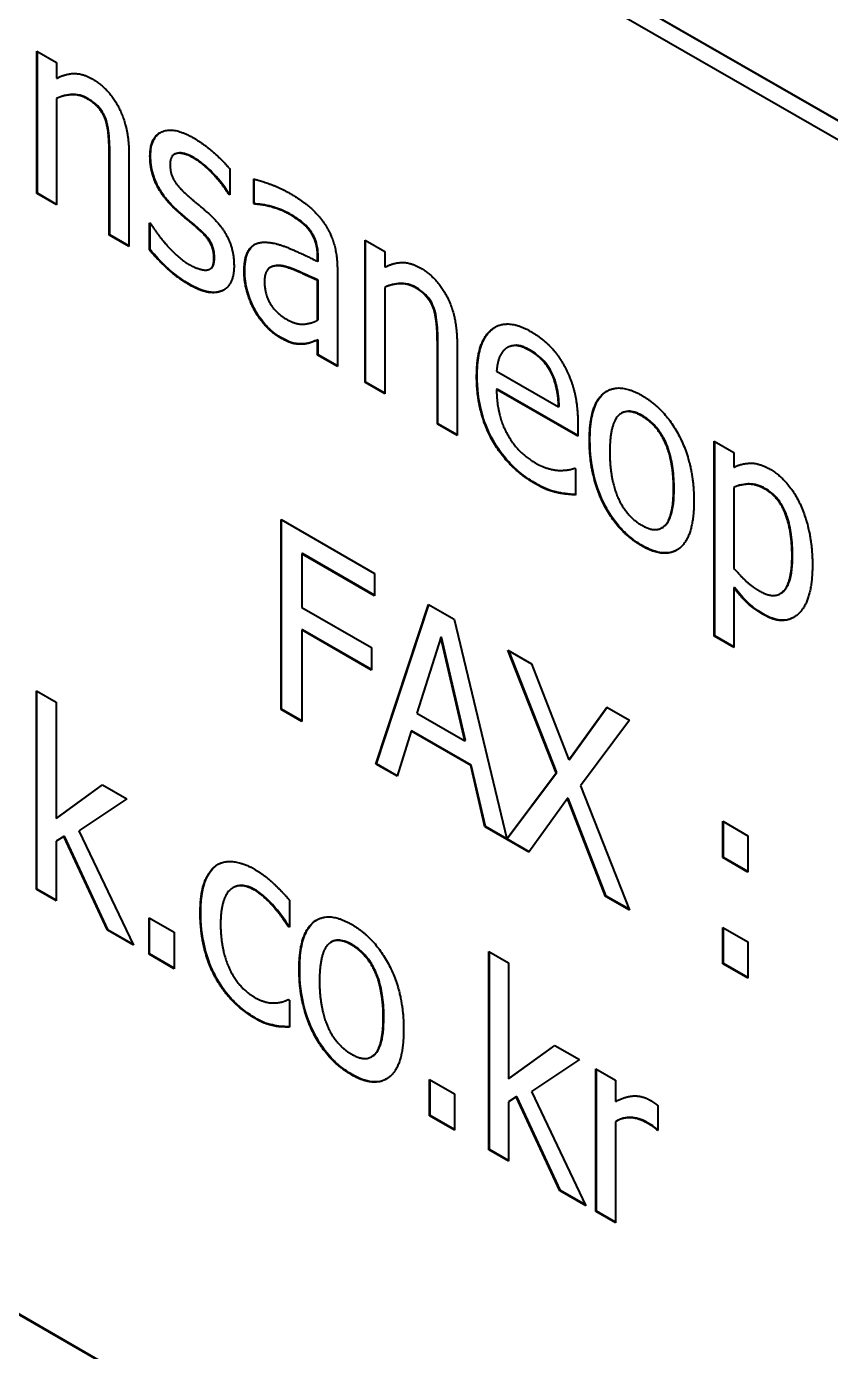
# Model space of a CAD drawing. Header units: millimetres. Extents: x 0 to 3364, y 0 to 2376.
# Drawn here: x 2988.65 to 2993.84, y 1878.05 to 1886.6 of the extents above; entities that cross this region are included whole.
import ezdxf

# ---------------------------------------------------------------- set-up
doc = ezdxf.new("R2010")
doc.units = ezdxf.units.MM
doc.header["$LTSCALE"] = 4
doc.layers.add('가시적인 것(ISO)', color=3, linetype='Continuous', lineweight=40, true_color=0x00ff00)
doc.layers.add('가시적인 좁은 것(ISO)', color=3, linetype='Continuous', lineweight=35, true_color=0x00ff00)

msp = doc.modelspace()

# ---------------------------------------------------------------- linework, layer by layer
at = {"layer": '가시적인 것(ISO)'}
for p, q in [((3021.4217, 1870.0109), (2988.8948, 1888.7419)), ((3021.3157, 1870.1946), (2989.0009, 1888.8034)), ((2989.0044, 1888.8055), (3021.3157, 1870.1987)), ((2972.2517, 1887.702), (3021.0985, 1859.573)), ((3021.0979, 1859.5693), (2972.2482, 1887.7)), ((2988.715, 1886.4418), (2988.8422, 1886.3685)), ((2988.715, 1885.5215), (2988.715, 1886.4418)), ((2988.7185, 1885.5236), (2988.7185, 1886.4397)), ((2988.8422, 1886.3685), (2988.8422, 1886.2661)), ((2988.8457, 1886.138), (2988.8422, 1886.136)), ((2988.8422, 1886.136), (2988.8422, 1885.4483)), ((2989.1612, 1885.9991), (2989.1577, 1885.997)), ((2989.1817, 1885.2528), (2989.1817, 1885.7775)), ((2989.1853, 1885.2548), (2989.1853, 1885.7795)), ((2989.3089, 1885.7768), (2989.3089, 1885.1795)), ((2989.6048, 1885.7774), (2989.6013, 1885.7754)), ((2989.9596, 1885.6803), (2989.9596, 1885.5144)), ((2990.1143, 1885.4581), (2990.1143, 1885.6161)), ((2990.1179, 1885.4601), (2990.1179, 1885.6152)), ((2988.7185, 1885.5236), (2988.715, 1885.5215)), ((2988.8422, 1885.4483), (2988.715, 1885.5215)), ((2988.8422, 1885.4523), (2988.7185, 1885.5236)), ((2989.9563, 1885.5204), (2989.9527, 1885.5183)), ((2989.9596, 1885.5144), (2989.9527, 1885.5183)), ((2989.9596, 1885.5184), (2989.9563, 1885.5204)), ((2990.1179, 1885.4601), (2990.1143, 1885.4581)), ((2990.1221, 1885.4536), (2990.1143, 1885.4581)), ((2990.1256, 1885.4556), (2990.1179, 1885.4601)), ((2990.1256, 1885.4556), (2990.1221, 1885.4536)), ((2989.4413, 1885.1589), (2989.4413, 1885.3328)), ((2989.4413, 1885.3328), (2989.4482, 1885.3289)), ((2989.4448, 1885.161), (2989.4448, 1885.3308)), ((2989.1853, 1885.2548), (2989.1817, 1885.2528)), ((2989.3089, 1885.1795), (2989.1817, 1885.2528)), ((2989.3089, 1885.1836), (2989.1853, 1885.2548)), ((2989.7491, 1885.3047), (2989.7456, 1885.3027)), ((2990.8329, 1885.2222), (2990.9601, 1885.1489)), ((2990.8329, 1884.3019), (2990.8329, 1885.2222)), ((2989.4448, 1885.161), (2989.4413, 1885.1589)), ((2990.8364, 1884.304), (2990.8364, 1885.2201)), ((2990.9601, 1885.1489), (2990.9601, 1885.0465)), ((2990.5269, 1885.0833), (2990.5269, 1885.1131)), ((2990.5304, 1885.0854), (2990.5269, 1885.0833)), ((2990.5304, 1885.0854), (2990.5304, 1885.1152)), ((2989.8362, 1885.0379), (2989.8326, 1885.0358)), ((2990.2224, 1885.0458), (2990.2189, 1885.0438)), ((2990.6541, 1885.0339), (2990.6541, 1884.4049)), ((2989.915, 1884.8962), (2989.9115, 1884.8941)), ((2990.5304, 1884.9621), (2990.5269, 1884.9601)), ((2990.5269, 1884.7047), (2990.5269, 1884.9601)), ((2990.5304, 1884.7067), (2990.5304, 1884.9621)), ((2990.9636, 1884.9184), (2990.9601, 1884.9164)), ((2990.9601, 1884.9164), (2990.9601, 1884.2287)), ((2991.2791, 1884.7795), (2991.2755, 1884.7774)), ((2990.5304, 1884.7067), (2990.5269, 1884.7047)), ((2990.4385, 1884.552), (2990.4349, 1884.55)), ((2990.5304, 1884.5776), (2990.5269, 1884.5755)), ((2990.5269, 1884.4781), (2990.5269, 1884.5755)), ((2990.5304, 1884.4802), (2990.5304, 1884.5776)), ((2991.2996, 1884.0331), (2991.2996, 1884.5579)), ((2991.3031, 1884.0352), (2991.3031, 1884.5599)), ((2991.4268, 1884.5572), (2991.4268, 1883.9599)), ((2990.5304, 1884.4802), (2990.5269, 1884.4781)), ((2990.6541, 1884.4049), (2990.5269, 1884.4781)), ((2990.6541, 1884.4089), (2990.5304, 1884.4802)), ((2991.7553, 1884.5295), (2991.7518, 1884.5274)), ((2991.6821, 1884.3754), (2992.0826, 1884.1447)), ((2990.8364, 1884.304), (2990.8329, 1884.3019)), ((2990.9601, 1884.2287), (2990.8329, 1884.3019)), ((2990.9601, 1884.2327), (2990.8364, 1884.304)), ((2991.6856, 1884.2591), (2991.6821, 1884.2571)), ((2992.2064, 1883.9552), (2991.6821, 1884.2571)), ((2992.2064, 1883.9592), (2991.6856, 1884.2591)), ((2992.0862, 1884.1467), (2992.0826, 1884.1447)), ((2991.3031, 1884.0352), (2991.2996, 1884.0331)), ((2991.4268, 1883.9599), (2991.2996, 1884.0331)), ((2991.4268, 1883.964), (2991.3031, 1884.0352)), ((2992.2064, 1884.0396), (2992.2064, 1883.9552)), ((2992.4908, 1884.1058), (2992.4873, 1884.1037)), ((2993.0866, 1883.9243), (2993.2138, 1883.8511)), ((2993.0866, 1882.6652), (2993.0866, 1883.9243)), ((2993.0901, 1882.6673), (2993.0901, 1883.9223)), ((2993.2138, 1883.8511), (2993.2138, 1883.7547)), ((2992.1841, 1883.7494), (2992.1918, 1883.745)), ((2992.1918, 1883.745), (2992.1918, 1883.576)), ((2993.2173, 1883.6275), (2993.2138, 1883.6255)), ((2993.2138, 1883.6255), (2993.2138, 1883.1028)), ((2990.2905, 1882.1916), (2990.2905, 1883.4179)), ((2990.2905, 1883.4179), (2990.8939, 1883.0704)), ((2990.2941, 1882.1936), (2990.2941, 1883.4159)), ((2992.7525, 1883.3659), (2992.749, 1883.3639)), ((2990.4281, 1883.1976), (2990.4246, 1883.1956)), ((2990.8939, 1882.9253), (2990.4246, 1883.1956)), ((2990.4246, 1883.1956), (2990.4246, 1882.8498)), ((2990.8939, 1882.9294), (2990.4281, 1883.1976)), ((2990.8939, 1883.0704), (2990.8939, 1882.9253)), ((2993.2173, 1882.9796), (2993.2138, 1882.9776)), ((2993.2138, 1882.9776), (2993.2138, 1882.592)), ((2993.5166, 1882.9412), (2993.5131, 1882.9391)), ((2990.4246, 1882.8498), (2990.8741, 1882.5909)), ((2990.9034, 1881.8387), (2991.2429, 1882.8695)), ((2990.9069, 1881.8407), (2991.2453, 1882.8681)), ((2991.2429, 1882.8695), (2991.4088, 1882.7739)), ((2991.4088, 1882.7739), (2991.7474, 1881.3558)), ((2990.4281, 1882.7067), (2990.4246, 1882.7047)), ((2990.8741, 1882.4458), (2990.4246, 1882.7047)), ((2990.4246, 1882.7047), (2990.4246, 1882.1144)), ((2990.8741, 1882.4499), (2990.4281, 1882.7067)), ((2991.322, 1882.657), (2991.1672, 1882.1687)), ((2991.3255, 1882.659), (2991.322, 1882.657)), ((2991.4775, 1881.99), (2991.322, 1882.657)), ((2991.4811, 1881.992), (2991.3255, 1882.659)), ((2993.0901, 1882.6673), (2993.0866, 1882.6652)), ((2993.2138, 1882.592), (2993.0866, 1882.6652)), ((2993.2138, 1882.596), (2993.0901, 1882.6673)), ((2990.8741, 1882.5909), (2990.8741, 1882.4458)), ((2992.0672, 1881.7816), (2991.7552, 1882.5745)), ((2991.7552, 1882.5745), (2991.9082, 1882.4864)), ((2992.0707, 1881.7837), (2991.7608, 1882.5712)), ((2991.9082, 1882.4864), (2992.1488, 1881.8658)), ((2988.7116, 1881.0301), (2988.7116, 1882.3111)), ((2988.7116, 1882.3111), (2988.8388, 1882.2379)), ((2988.7151, 1881.0322), (2988.7151, 1882.3091)), ((2988.8388, 1882.2379), (2988.8388, 1881.4886)), ((2990.2941, 1882.1936), (2990.2905, 1882.1916)), ((2990.4246, 1882.1144), (2990.2905, 1882.1916)), ((2990.4246, 1882.1184), (2990.2941, 1882.1936)), ((2991.1672, 1882.1687), (2991.4775, 1881.99)), ((2992.1488, 1881.8658), (2992.3947, 1882.2062)), ((2992.1524, 1881.8678), (2992.3961, 1882.2054)), ((2992.3947, 1882.2062), (2992.5391, 1882.1231)), ((2992.5391, 1882.1231), (2992.2236, 1881.6995)), ((2991.1303, 1882.0508), (2991.0392, 1881.7605)), ((2991.1338, 1882.0529), (2991.1303, 1882.0508)), ((2991.5154, 1881.8291), (2991.1303, 1882.0508)), ((2991.5189, 1881.8311), (2991.1338, 1882.0529)), ((2991.4811, 1881.992), (2991.4775, 1881.99)), ((2990.9069, 1881.8407), (2990.9034, 1881.8387)), ((2991.0392, 1881.7605), (2990.9034, 1881.8387)), ((2991.0403, 1881.7639), (2990.9069, 1881.8407)), ((2991.5189, 1881.8311), (2991.5154, 1881.8291)), ((2991.6065, 1881.4338), (2991.5154, 1881.8291)), ((2991.61, 1881.4358), (2991.5189, 1881.8311)), ((2992.1524, 1881.8678), (2992.1488, 1881.8658)), ((2991.7474, 1881.3558), (2992.0672, 1881.7816)), ((2991.7509, 1881.3579), (2992.0707, 1881.7837)), ((2992.0707, 1881.7837), (2992.0672, 1881.7816)), ((2988.8388, 1881.4886), (2989.1379, 1881.7049)), ((2988.8423, 1881.4906), (2989.1383, 1881.7046)), ((2989.1379, 1881.7049), (2989.296, 1881.6138)), ((2992.2236, 1881.6995), (2992.5391, 1880.8967)), ((2989.296, 1881.6138), (2988.9858, 1881.4079)), ((2992.1402, 1881.6163), (2991.8901, 1881.2704)), ((2992.1438, 1881.6184), (2992.1402, 1881.6163)), ((2992.3861, 1880.9848), (2992.1402, 1881.6163)), ((2992.3896, 1880.9869), (2992.1438, 1881.6184)), ((2988.8423, 1881.4906), (2988.8388, 1881.4886)), ((2993.1424, 1881.235), (2993.1424, 1881.4695)), ((2993.1424, 1881.4695), (2993.304, 1881.3765)), ((2993.146, 1881.237), (2993.146, 1881.4675)), ((2988.8886, 1881.3724), (2988.8388, 1881.3415)), ((2988.8922, 1881.3744), (2988.8886, 1881.3724)), ((2989.1706, 1880.7658), (2988.8886, 1881.3724)), ((2989.1741, 1880.7679), (2988.8922, 1881.3744)), ((2988.9858, 1881.4079), (2989.3382, 1880.6693)), ((2991.61, 1881.4358), (2991.6065, 1881.4338)), ((2991.8901, 1881.2704), (2991.6065, 1881.4338)), ((2991.7472, 1881.3568), (2991.61, 1881.4358)), ((2993.304, 1881.3765), (2993.304, 1881.1419)), ((2988.8388, 1881.3415), (2988.8388, 1880.9569)), ((2991.7474, 1881.3558), (2991.7509, 1881.3579)), ((2991.8922, 1881.2733), (2991.7481, 1881.3563)), ((2993.146, 1881.237), (2993.1424, 1881.235)), ((2993.304, 1881.1419), (2993.1424, 1881.235)), ((2993.304, 1881.146), (2993.146, 1881.237)), ((2988.7151, 1881.0322), (2988.7116, 1881.0301)), ((2988.8388, 1880.9569), (2988.7116, 1881.0301)), ((2988.8388, 1880.961), (2988.7151, 1881.0322)), ((2989.9842, 1881.0431), (2989.9807, 1881.0411)), ((2990.3447, 1880.9602), (2990.3447, 1880.7863)), ((2992.3896, 1880.9869), (2992.3861, 1880.9848)), ((2992.5391, 1880.8967), (2992.3861, 1880.9848)), ((2992.537, 1880.902), (2992.3896, 1880.9869)), ((2989.4387, 1880.6114), (2989.4387, 1880.8459)), ((2989.4387, 1880.8459), (2989.6003, 1880.7529)), ((2989.4423, 1880.6134), (2989.4423, 1880.8439)), ((2990.3405, 1880.7928), (2990.3369, 1880.7908)), ((2990.3447, 1880.7863), (2990.3369, 1880.7908)), ((2990.3447, 1880.7904), (2990.3405, 1880.7928)), ((2993.1424, 1880.5493), (2993.1424, 1880.7838)), ((2993.1424, 1880.7838), (2993.304, 1880.6907)), ((2993.146, 1880.5513), (2993.146, 1880.7818)), ((2989.1741, 1880.7679), (2989.1706, 1880.7658)), ((2989.3382, 1880.6693), (2989.1706, 1880.7658)), ((2989.3355, 1880.6749), (2989.1741, 1880.7679)), ((2989.6003, 1880.7529), (2989.6003, 1880.5183)), ((2990.6171, 1880.6914), (2990.6135, 1880.6894)), ((2993.304, 1880.6907), (2993.304, 1880.4562)), ((2989.4423, 1880.6134), (2989.4387, 1880.6114)), ((2989.6003, 1880.5183), (2989.4387, 1880.6114)), ((2989.6003, 1880.5224), (2989.4423, 1880.6134)), ((2991.6322, 1879.3482), (2991.6322, 1880.6292)), ((2991.6322, 1880.6292), (2991.7595, 1880.556)), ((2991.6358, 1879.3503), (2991.6358, 1880.6272)), ((2991.7595, 1880.556), (2991.7595, 1879.8066)), ((2993.146, 1880.5513), (2993.1424, 1880.5493)), ((2993.304, 1880.4562), (2993.1424, 1880.5493)), ((2993.304, 1880.4603), (2993.146, 1880.5513)), ((2990.3369, 1880.3197), (2990.3447, 1880.3153)), ((2990.3447, 1880.3153), (2990.3447, 1880.1414)), ((2990.2494, 1880.1516), (2990.2458, 1880.1496)), ((2991.7595, 1879.8066), (2992.0586, 1880.023)), ((2991.763, 1879.8087), (2992.059, 1880.0227)), ((2992.0586, 1880.023), (2992.2167, 1879.9319)), ((2990.8787, 1879.9516), (2990.8752, 1879.9495)), ((2992.2167, 1879.9319), (2991.9064, 1879.726)), ((2992.3224, 1878.9508), (2992.3224, 1879.871)), ((2992.3224, 1879.871), (2992.4497, 1879.7978)), ((2992.326, 1878.9528), (2992.326, 1879.869)), ((2991.2498, 1879.5685), (2991.2498, 1879.803)), ((2991.2498, 1879.803), (2991.4113, 1879.71)), ((2991.2533, 1879.5705), (2991.2533, 1879.801)), ((2991.763, 1879.8087), (2991.7595, 1879.8066)), ((2992.4497, 1879.7978), (2992.4497, 1879.6606)), ((2991.4113, 1879.71), (2991.4113, 1879.4754)), ((2991.8093, 1879.6905), (2991.7595, 1879.6596)), ((2991.8128, 1879.6925), (2991.8093, 1879.6905)), ((2992.0912, 1879.0839), (2991.8093, 1879.6905)), ((2992.0948, 1879.086), (2991.8128, 1879.6925)), ((2991.9064, 1879.726), (2992.2588, 1878.9874)), ((2991.7595, 1879.6596), (2991.7595, 1879.275)), ((2992.723, 1879.6354), (2992.723, 1879.4744)), ((2991.2533, 1879.5705), (2991.2498, 1879.5685)), ((2991.4113, 1879.4754), (2991.2498, 1879.5685)), ((2991.4113, 1879.4795), (2991.2533, 1879.5705)), ((2992.4497, 1879.5304), (2992.4497, 1878.8775)), ((2992.4566, 1879.5345), (2992.453, 1879.5324)), ((2992.7197, 1879.4804), (2992.7161, 1879.4784)), ((2992.723, 1879.4744), (2992.7161, 1879.4784)), ((2992.723, 1879.4785), (2992.7197, 1879.4804)), ((2991.6358, 1879.3503), (2991.6322, 1879.3482)), ((2991.7595, 1879.275), (2991.6322, 1879.3482)), ((2991.7595, 1879.279), (2991.6358, 1879.3503)), ((2992.0948, 1879.086), (2992.0912, 1879.0839)), ((2992.2588, 1878.9874), (2992.0912, 1879.0839)), ((2992.2562, 1878.993), (2992.0948, 1879.086)), ((2992.326, 1878.9528), (2992.3224, 1878.9508)), ((2992.4497, 1878.8775), (2992.3224, 1878.9508)), ((2992.4497, 1878.8816), (2992.326, 1878.9528))]:
    msp.add_line(p, q, dxfattribs=at)
for points, degree in [([(2988.8422, 1886.2661), (2988.8989, 1886.2961), (2989.0098, 1886.2978), (2989.0717, 1886.2622)], 2), ([(2989.0717, 1886.2622), (2989.1834, 1886.1978), (2989.3089, 1885.9467), (2989.3089, 1885.7768)], 2), ([(2989.0382, 1886.1344), (2988.9909, 1886.1616), (2988.8903, 1886.1579), (2988.8422, 1886.136)], 2), ([(2989.1577, 1885.997), (2989.1422, 1886.0407), (2989.0863, 1886.1067), (2989.0382, 1886.1344)], 2), ([(2989.1817, 1885.7775), (2989.1817, 1885.8411), (2989.1714, 1885.9563), (2989.1577, 1885.997)], 2), ([(2989.4447, 1885.7631), (2989.4447, 1885.8874), (2989.5986, 1885.9548), (2989.7267, 1885.881)], 2), ([(2989.7267, 1885.881), (2989.7894, 1885.8449), (2989.9166, 1885.7339), (2989.9596, 1885.6803)], 2), ([(2989.6098, 1885.4187), (2989.523, 1885.4995), (2989.4447, 1885.6717), (2989.4447, 1885.7631)], 2), ([(2989.7241, 1885.7523), (2989.6613, 1885.7885), (2989.5745, 1885.7739), (2989.5745, 1885.7093)], 2), ([(2989.9527, 1885.5183), (2989.9046, 1885.5937), (2989.7843, 1885.7177), (2989.7241, 1885.7523)], 2), ([(2989.5745, 1885.7093), (2989.5745, 1885.6506), (2989.6261, 1885.5643), (2989.6828, 1885.5137)], 2), ([(2990.1143, 1885.6161), (2990.1496, 1885.6077), (2990.2811, 1885.5618), (2990.3447, 1885.5252)], 2), ([(2989.6828, 1885.5137), (2989.7112, 1885.4885), (2989.7808, 1885.4305), (2989.8186, 1885.3978)], 2), ([(2990.3447, 1885.5252), (2990.4229, 1885.4801), (2990.5295, 1885.3889), (2990.5724, 1885.3254)], 2), ([(2989.7456, 1885.3027), (2989.7215, 1885.3245), (2989.6424, 1885.3889), (2989.6098, 1885.4187)], 2), ([(2989.8186, 1885.3978), (2989.9029, 1885.3234), (2989.9871, 1885.1567), (2989.9871, 1885.0543)], 2), ([(2990.3438, 1885.3885), (2990.3, 1885.4138), (2990.1814, 1885.4503), (2990.1221, 1885.4536)], 2), ([(2989.4482, 1885.3289), (2989.4645, 1885.3036), (2989.5083, 1885.2406), (2989.5444, 1885.1989)], 2), ([(2990.4753, 1885.282), (2990.4513, 1885.3147), (2990.3808, 1885.3672), (2990.3438, 1885.3885)], 2), ([(2990.5724, 1885.3254), (2990.6137, 1885.2639), (2990.6541, 1885.1204), (2990.6541, 1885.0339)], 2), ([(2989.8573, 1885.1082), (2989.8573, 1885.1638), (2989.8083, 1885.2477), (2989.7456, 1885.3027)], 2), ([(2990.5269, 1885.1131), (2990.5269, 1885.1668), (2990.5002, 1885.2487), (2990.4753, 1885.282)], 2), ([(2989.6923, 1884.9369), (2989.6166, 1884.9804), (2989.4843, 1885.1064), (2989.4413, 1885.1589)], 2), ([(2989.5444, 1885.1989), (2989.5771, 1885.1612), (2989.6545, 1885.0888), (2989.6966, 1885.0646)], 2), ([(2990.0524, 1885.0177), (2990.0524, 1885.1131), (2990.1186, 1885.2101), (2990.19, 1885.2078)], 2), ([(2990.19, 1885.2078), (2990.2536, 1885.2069), (2990.4272, 1885.1338), (2990.5269, 1885.0833)], 2), ([(2989.6966, 1885.0646), (2989.7267, 1885.0473), (2989.7963, 1885.0251), (2989.8126, 1885.0286)], 2), ([(2989.8126, 1885.0286), (2989.8367, 1885.0336), (2989.8573, 1885.0645), (2989.8573, 1885.1082)], 2), ([(2989.9871, 1885.0543), (2989.9871, 1884.9947), (2989.9484, 1884.9116), (2989.9115, 1884.8941)], 2), ([(2990.3008, 1885.0525), (2990.2501, 1885.0628), (2990.1839, 1885.0224), (2990.1839, 1884.9529)], 2), ([(2990.5269, 1884.9601), (2990.4813, 1884.9814), (2990.343, 1885.0442), (2990.3008, 1885.0525)], 2), ([(2990.9601, 1885.0465), (2991.0168, 1885.0765), (2991.1277, 1885.0782), (2991.1896, 1885.0426)], 2), ([(2990.1195, 1884.7684), (2990.0885, 1884.824), (2990.0524, 1884.9561), (2990.0524, 1885.0177)], 2), ([(2991.1896, 1885.0426), (2991.3013, 1884.9782), (2991.4268, 1884.7271), (2991.4268, 1884.5572)], 2), ([(2989.9115, 1884.8941), (2989.8711, 1884.8767), (2989.7688, 1884.8928), (2989.6923, 1884.9369)], 2), ([(2989.9212, 1884.8994), (2989.9192, 1884.8982), (2989.9171, 1884.8972), (2989.915, 1884.8962)], 3), ([(2990.1839, 1884.9529), (2990.1839, 1884.8734), (2990.257, 1884.7508), (2990.3275, 1884.7102)], 2), ([(2991.1561, 1884.9148), (2991.1088, 1884.942), (2991.0082, 1884.9383), (2990.9601, 1884.9164)], 2), ([(2991.2755, 1884.7774), (2991.2601, 1884.8211), (2991.2042, 1884.8871), (2991.1561, 1884.9148)], 2), ([(2990.2819, 1884.5934), (2990.2347, 1884.6206), (2990.1513, 1884.7113), (2990.1195, 1884.7684)], 2), ([(2990.3275, 1884.7102), (2990.3868, 1884.6761), (2990.4848, 1884.6823), (2990.5269, 1884.7047)], 2), ([(2991.2996, 1884.5579), (2991.2996, 1884.6215), (2991.2893, 1884.7367), (2991.2755, 1884.7774)], 2), ([(2991.5532, 1884.3423), (2991.5532, 1884.5669), (2991.7466, 1884.7218), (2991.903, 1884.6318)], 2), ([(2991.903, 1884.6318), (2991.9735, 1884.5912), (2992.0818, 1884.4791), (2992.1222, 1884.4032)], 2), ([(2990.4349, 1884.55), (2990.4014, 1884.5474), (2990.3387, 1884.5607), (2990.2819, 1884.5934)], 2), ([(2990.5269, 1884.5755), (2990.5114, 1884.5705), (2990.459, 1884.551), (2990.4349, 1884.55)], 2), ([(2991.8953, 1884.509), (2991.8446, 1884.5382), (2991.7732, 1884.5425), (2991.7448, 1884.5231)], 2), ([(2991.7448, 1884.5231), (2991.7156, 1884.5031), (2991.6864, 1884.4315), (2991.6821, 1884.3754)], 2), ([(2992.0397, 1884.3543), (2992.0173, 1884.402), (2991.9468, 1884.4793), (2991.8953, 1884.509)], 2), ([(2992.1222, 1884.4032), (2992.1634, 1884.3267), (2992.2064, 1884.15), (2992.2064, 1884.0396)], 2), ([(2991.9331, 1883.6475), (2991.7526, 1883.7514), (2991.5532, 1884.1137), (2991.5532, 1884.3423)], 2), ([(2992.0826, 1884.1447), (2992.0809, 1884.2083), (2992.0594, 1884.3121), (2992.0397, 1884.3543)], 2), ([(2991.6821, 1884.2571), (2991.6821, 1884.0971), (2991.8145, 1883.8509), (2991.9322, 1883.7831)], 2), ([(2992.2812, 1883.928), (2992.2812, 1884.1586), (2992.4669, 1884.3071), (2992.619, 1884.2194)], 2), ([(2992.619, 1884.2194), (2992.772, 1884.1313), (2992.9559, 1883.771), (2992.9559, 1883.5395)], 2), ([(2992.619, 1884.0863), (2992.5201, 1884.1432), (2992.4127, 1884.0312), (2992.4127, 1883.8523)], 2), ([(2992.8244, 1883.6152), (2992.8244, 1883.7941), (2992.7178, 1884.0294), (2992.619, 1884.0863)], 2), ([(2992.619, 1883.2475), (2992.4617, 1883.3381), (2992.2812, 1883.7034), (2992.2812, 1883.928)], 2), ([(2992.4127, 1883.8523), (2992.4127, 1883.6784), (2992.5201, 1883.4376), (2992.619, 1883.3807)], 2), ([(2991.9322, 1883.7831), (2991.9735, 1883.7594), (2992.0543, 1883.7357), (2992.0869, 1883.7348)], 2), ([(2993.2138, 1883.7547), (2993.2611, 1883.7801), (2993.3771, 1883.7829), (2993.445, 1883.7438)], 2), ([(2992.0869, 1883.7348), (2992.1213, 1883.7349), (2992.1686, 1883.7424), (2992.1841, 1883.7494)], 2), ([(2993.445, 1883.7438), (2993.5756, 1883.6685), (2993.7209, 1883.3345), (2993.7209, 1883.1238)], 2), ([(2992.0766, 1883.5907), (2992.0397, 1883.599), (2991.9795, 1883.6208), (2991.9331, 1883.6475)], 2), ([(2992.619, 1883.3807), (2992.717, 1883.3243), (2992.8244, 1883.4383), (2992.8244, 1883.6152)], 2), ([(2993.4141, 1883.6145), (2993.3599, 1883.6457), (2993.2593, 1883.645), (2993.2138, 1883.6255)], 2), ([(2993.5894, 1883.1816), (2993.5894, 1883.3396), (2993.5069, 1883.5611), (2993.4141, 1883.6145)], 2), ([(2992.1918, 1883.576), (2992.1695, 1883.578), (2992.1033, 1883.5843), (2992.0766, 1883.5907)], 2), ([(2992.9559, 1883.5395), (2992.9559, 1883.3069), (2992.772, 1883.1594), (2992.619, 1883.2475)], 2), ([(2993.3805, 1882.9561), (2993.4794, 1882.8991), (2993.5894, 1883.0127), (2993.5894, 1883.1816)], 2), ([(2993.2138, 1883.1028), (2993.2636, 1883.0452), (2993.335, 1882.9823), (2993.3805, 1882.9561)], 2), ([(2993.7209, 1883.1238), (2993.7209, 1882.8932), (2993.5404, 1882.7249), (2993.402, 1882.8046)], 2), ([(2993.402, 1882.8046), (2993.3462, 1882.8367), (2993.2593, 1882.9185), (2993.2138, 1882.9776)], 2), ([(2989.8668, 1881.1808), (2989.9115, 1881.2157), (2990.0447, 1881.2035), (2990.1212, 1881.1595)], 2), ([(2989.7688, 1880.8795), (2989.7688, 1881.0007), (2989.8221, 1881.1469), (2989.8668, 1881.1808)], 2), ([(2989.8703, 1881.1828), (2989.8748, 1881.1864), (2989.8796, 1881.1896), (2989.8844, 1881.1925)], 3), ([(2990.1212, 1881.1595), (2990.1839, 1881.1234), (2990.2991, 1881.0143), (2990.3447, 1880.9602)], 2), ([(2990.1195, 1881.0253), (2990.0206, 1881.0823), (2989.9003, 1880.9697), (2989.9003, 1880.8037)], 2), ([(2990.2501, 1880.9094), (2990.2243, 1880.9401), (2990.1521, 1881.0065), (2990.1195, 1881.0253)], 2), ([(2989.8668, 1880.4623), (2989.8204, 1880.5477), (2989.7688, 1880.7582), (2989.7688, 1880.8795)], 2), ([(2990.3369, 1880.7908), (2990.324, 1880.8121), (2990.2811, 1880.8727), (2990.2501, 1880.9094)], 2), ([(2989.9003, 1880.8037), (2989.9003, 1880.6417), (2990.0163, 1880.3931), (2990.1195, 1880.3337)], 2), ([(2990.4074, 1880.5137), (2990.4074, 1880.7442), (2990.5931, 1880.8927), (2990.7452, 1880.8051)], 2), ([(2990.7452, 1880.8051), (2990.8982, 1880.717), (2991.0821, 1880.3567), (2991.0821, 1880.1251)], 2), ([(2990.7452, 1880.672), (2990.6464, 1880.7289), (2990.5389, 1880.6168), (2990.5389, 1880.438)], 2), ([(2990.9506, 1880.2009), (2990.9506, 1880.3797), (2990.8441, 1880.615), (2990.7452, 1880.672)], 2), ([(2990.1212, 1880.1975), (2990.0438, 1880.2421), (2989.9132, 1880.3759), (2989.8668, 1880.4623)], 2), ([(2990.7452, 1879.8332), (2990.5879, 1879.9238), (2990.4074, 1880.2891), (2990.4074, 1880.5137)], 2), ([(2990.5389, 1880.438), (2990.5389, 1880.264), (2990.6464, 1880.0233), (2990.7452, 1879.9664)], 2), ([(2990.1195, 1880.3337), (2990.1814, 1880.298), (2990.294, 1880.2958), (2990.3369, 1880.3197)], 2), ([(2990.2458, 1880.1496), (2990.2132, 1880.1565), (2990.1616, 1880.1743), (2990.1212, 1880.1975)], 2), ([(2990.7452, 1879.9664), (2990.8432, 1879.9099), (2990.9506, 1880.024), (2990.9506, 1880.2009)], 2), ([(2990.3447, 1880.1414), (2990.3258, 1880.1413), (2990.269, 1880.1432), (2990.2458, 1880.1496)], 2), ([(2991.0821, 1880.1251), (2991.0821, 1879.8926), (2990.8982, 1879.7451), (2990.7452, 1879.8332)], 2), ([(2992.4497, 1879.6606), (2992.5193, 1879.696), (2992.6233, 1879.6978), (2992.6714, 1879.6701)], 2), ([(2992.6714, 1879.6701), (2992.6912, 1879.6587), (2992.711, 1879.6453), (2992.723, 1879.6354)], 2), ([(2992.6482, 1879.5244), (2992.5966, 1879.5541), (2992.4952, 1879.5579), (2992.4497, 1879.5304)], 2), ([(2992.7161, 1879.4784), (2992.7024, 1879.4912), (2992.6706, 1879.5115), (2992.6482, 1879.5244)], 2)]:
    msp.add_open_spline(points, degree=degree, dxfattribs=at)
for points, knots in [([(2989.0417, 1886.1364), (2989.0254, 1886.1458), (2989.0094, 1886.1523), (2988.9707, 1886.1624), (2988.9526, 1886.1621), (2988.9086, 1886.1605), (2988.8758, 1886.1517), (2988.8457, 1886.138)], [-0.04783413, -0.04783413, -0.04783413, -0.04783413, -0.04228344, -0.04228344, -0.03417336, -0.03417336, 0, 0, 0, 0]), ([(2989.1612, 1885.9991), (2989.1554, 1886.0155), (2989.148, 1886.0315), (2989.1279, 1886.0644), (2989.1171, 1886.0773), (2989.0879, 1886.1069), (2989.0649, 1886.1231), (2989.0417, 1886.1364)], [-0.03855405, -0.03855405, -0.03855405, -0.03855405, -0.0297502, -0.0297502, -0.01964082, -0.01964082, 0, 0, 0, 0]), ([(2989.1853, 1885.7795), (2989.1853, 1885.8326), (2989.1826, 1885.8866), (2989.1742, 1885.9495), (2989.1693, 1885.975), (2989.1612, 1885.9991)], [-0.04331503, -0.04331503, -0.04331503, -0.04331503, -0.0157872, -0.0157872, 0, 0, 0, 0]), ([(2989.4483, 1885.7652), (2989.4483, 1885.7845), (2989.4497, 1885.803), (2989.4558, 1885.8364), (2989.4602, 1885.8512), (2989.4772, 1885.8876), (2989.4925, 1885.9047), (2989.5118, 1885.9162)], [-0.17395427, -0.17395427, -0.17395427, -0.17395427, -0.14718709, -0.14718709, -0.1219137, -0.1219137, -0.07766288, -0.07766288, -0.07766288, -0.07766288]), ([(2989.6133, 1885.4207), (2989.5921, 1885.4405), (2989.5711, 1885.4622), (2989.5348, 1885.5067), (2989.519, 1885.529), (2989.4857, 1885.587), (2989.4734, 1885.6192), (2989.4531, 1885.6884), (2989.4483, 1885.728), (2989.4483, 1885.7652)], [-0.07300655, -0.07300655, -0.07300655, -0.07300655, -0.0583934, -0.0583934, -0.04559979, -0.04559979, -0.02726481, -0.02726481, 0, 0, 0, 0]), ([(2989.7276, 1885.7544), (2989.7109, 1885.764), (2989.6942, 1885.7719), (2989.663, 1885.782), (2989.6487, 1885.7846), (2989.6177, 1885.7842), (2989.6083, 1885.7794), (2989.6048, 1885.7774)], [-0.03200283, -0.03200283, -0.03200283, -0.03200283, -0.028789771, -0.028789771, -0.025858734, -0.025858734, -0.022096769, -0.022096769, -0.022096769, -0.022096769]), ([(2989.9563, 1885.5204), (2989.9175, 1885.5811), (2989.8788, 1885.6261), (2989.8086, 1885.6982), (2989.7688, 1885.7307), (2989.7276, 1885.7544)], [-0.06393371, -0.06393371, -0.06393371, -0.06393371, -0.03491759, -0.03491759, 0, 0, 0, 0]), ([(2989.7491, 1885.3047), (2989.7241, 1885.3274), (2989.6931, 1885.3525), (2989.6615, 1885.3784), (2989.6369, 1885.3992), (2989.6133, 1885.4207)], [-0.02746583, -0.02746583, -0.02746583, -0.02746583, -0.02084657, -0.02084657, 0, 0, 0, 0]), ([(2990.3473, 1885.3906), (2990.3109, 1885.4116), (2990.2727, 1885.4253), (2990.2034, 1885.4466), (2990.1638, 1885.4535), (2990.1256, 1885.4556)], [-0.06038306, -0.06038306, -0.06038306, -0.06038306, -0.03556104, -0.03556104, 0, 0, 0, 0]), ([(2990.4789, 1885.284), (2990.4705, 1885.2954), (2990.4615, 1885.3057), (2990.4376, 1885.3295), (2990.4246, 1885.3392), (2990.3956, 1885.3608), (2990.3715, 1885.3766), (2990.3473, 1885.3906)], [-0.02775981, -0.02775981, -0.02775981, -0.02775981, -0.02488929, -0.02488929, -0.0205187, -0.0205187, 0, 0, 0, 0]), ([(2989.8609, 1885.1102), (2989.8609, 1885.1236), (2989.8598, 1885.1379), (2989.8545, 1885.1651), (2989.8507, 1885.1779), (2989.8403, 1885.2015), (2989.8336, 1885.2137), (2989.8035, 1885.2539), (2989.7776, 1885.2798), (2989.7491, 1885.3047)], [-0.07804102, -0.07804102, -0.07804102, -0.07804102, -0.05755575, -0.05755575, -0.0399582, -0.0399582, -0.02494148, -0.02494148, 0, 0, 0, 0]), ([(2990.5304, 1885.1152), (2990.5304, 1885.1355), (2990.529, 1885.1578), (2990.5227, 1885.1903), (2990.5183, 1885.2104), (2990.5, 1885.252), (2990.4904, 1885.2686), (2990.4789, 1885.284)], [-0.06194361, -0.06194361, -0.06194361, -0.06194361, -0.02763424, -0.02763424, -0.01172039, -0.01172039, 0, 0, 0, 0]), ([(2989.6958, 1884.9389), (2989.6221, 1884.9814), (2989.573, 1885.0273), (2989.5178, 1885.0799), (2989.4782, 1885.1202), (2989.4448, 1885.161)], [-0.04947373, -0.04947373, -0.04947373, -0.04947373, -0.03241669, -0.03241669, 0, 0, 0, 0]), ([(2990.056, 1885.0197), (2990.056, 1885.0632), (2990.0611, 1885.1039), (2990.0875, 1885.1678), (2990.1043, 1885.1828), (2990.1174, 1885.1917), (2990.1188, 1885.1926), (2990.1203, 1885.1935)], [-0.05705639, -0.05705639, -0.05705639, -0.05705639, -0.0417791, -0.0417791, -0.02723402, -0.02723402, -0.02543346, -0.02543346, -0.02543346, -0.02543346]), ([(2989.8362, 1885.0379), (2989.838, 1885.0389), (2989.8397, 1885.04), (2989.8497, 1885.0477), (2989.853, 1885.0549), (2989.8592, 1885.0716), (2989.8609, 1885.0898), (2989.8609, 1885.1102)], [-0.02138625, -0.02138625, -0.02138625, -0.02138625, -0.02034038, -0.02034038, -0.01500889, -0.01500889, 0, 0, 0, 0]), ([(2990.3044, 1885.0546), (2990.2882, 1885.0578), (2990.2727, 1885.059), (2990.2451, 1885.0557), (2990.2332, 1885.052), (2990.2224, 1885.0458)], [-0.12148238, -0.12148238, -0.12148238, -0.12148238, -0.07692693, -0.07692693, -0.03699315, -0.03699315, -0.03699315, -0.03699315]), ([(2990.5304, 1884.9621), (2990.4941, 1884.9791), (2990.4517, 1884.9985), (2990.3853, 1885.0286), (2990.3457, 1885.0464), (2990.3044, 1885.0546)], [-0.0805875, -0.0805875, -0.0805875, -0.0805875, -0.03690229, -0.03690229, 0, 0, 0, 0]), ([(2990.123, 1884.7704), (2990.0984, 1884.8146), (2990.0835, 1884.8575), (2990.0618, 1884.9369), (2990.056, 1884.9794), (2990.056, 1885.0197)], [-0.05239997, -0.05239997, -0.05239997, -0.05239997, -0.0296009, -0.0296009, 0, 0, 0, 0]), ([(2989.915, 1884.8962), (2989.8773, 1884.8798), (2989.8416, 1884.8839), (2989.7855, 1884.8928), (2989.7408, 1884.913), (2989.6958, 1884.9389)], [-0.05651006, -0.05651006, -0.05651006, -0.05651006, -0.03820024, -0.03820024, 0, 0, 0, 0]), ([(2991.1596, 1884.9168), (2991.1433, 1884.9262), (2991.1273, 1884.9327), (2991.0886, 1884.9428), (2991.0705, 1884.9425), (2991.0265, 1884.9409), (2990.9937, 1884.9321), (2990.9636, 1884.9184)], [-0.04783413, -0.04783413, -0.04783413, -0.04783413, -0.04228344, -0.04228344, -0.03417336, -0.03417336, 0, 0, 0, 0]), ([(2991.2791, 1884.7795), (2991.2733, 1884.7959), (2991.2659, 1884.8119), (2991.2458, 1884.8448), (2991.235, 1884.8576), (2991.2058, 1884.8873), (2991.1827, 1884.9035), (2991.1596, 1884.9168)], [-0.03855405, -0.03855405, -0.03855405, -0.03855405, -0.0297502, -0.0297502, -0.01964082, -0.01964082, 0, 0, 0, 0]), ([(2990.2855, 1884.5954), (2990.27, 1884.6043), (2990.2547, 1884.6148), (2990.2202, 1884.643), (2990.2054, 1884.6583), (2990.1685, 1884.6984), (2990.1441, 1884.7326), (2990.123, 1884.7704)], [-0.04072356, -0.04072356, -0.04072356, -0.04072356, -0.0342612, -0.0342612, -0.02596549, -0.02596549, 0, 0, 0, 0]), ([(2991.3031, 1884.5599), (2991.3031, 1884.613), (2991.3005, 1884.667), (2991.2921, 1884.7299), (2991.2872, 1884.7554), (2991.2791, 1884.7795)], [-0.04331503, -0.04331503, -0.04331503, -0.04331503, -0.0157872, -0.0157872, 0, 0, 0, 0]), ([(2991.5567, 1884.3443), (2991.5567, 1884.3908), (2991.5598, 1884.4358), (2991.5741, 1884.5141), (2991.5844, 1884.5481), (2991.6214, 1884.6215), (2991.649, 1884.6458), (2991.6732, 1884.6601)], [-0.14210217, -0.14210217, -0.14210217, -0.14210217, -0.1209944, -0.1209944, -0.10207716, -0.10207716, -0.07378621, -0.07378621, -0.07378621, -0.07378621]), ([(2990.4385, 1884.552), (2990.4178, 1884.5504), (2990.3961, 1884.5513), (2990.3511, 1884.5608), (2990.3205, 1884.5752), (2990.2855, 1884.5954)], [-0.05957308, -0.05957308, -0.05957308, -0.05957308, -0.02969813, -0.02969813, 0, 0, 0, 0]), ([(2990.5304, 1884.5776), (2990.5164, 1884.573), (2990.5025, 1884.5679), (2990.4732, 1884.557), (2990.4562, 1884.5528), (2990.4385, 1884.552)], [-0.0322068, -0.0322068, -0.0322068, -0.0322068, -0.0170631, -0.0170631, 0, 0, 0, 0]), ([(2991.8988, 1884.511), (2991.8827, 1884.5203), (2991.8663, 1884.5284), (2991.8309, 1884.5409), (2991.8178, 1884.5422), (2991.7895, 1884.5434), (2991.7713, 1884.5387), (2991.7553, 1884.5295)], [-0.03522729, -0.03522729, -0.03522729, -0.03522729, -0.02935181, -0.02935181, -0.02212217, -0.02212217, -0.00284568, -0.00284568, -0.00284568, -0.00284568]), ([(2992.0432, 1884.3563), (2992.0353, 1884.3731), (2992.0262, 1884.3892), (2992.0029, 1884.4234), (2991.9903, 1884.4379), (2991.9553, 1884.4745), (2991.9264, 1884.4952), (2991.8988, 1884.511)], [-0.03904079, -0.03904079, -0.03904079, -0.03904079, -0.03201187, -0.03201187, -0.02341156, -0.02341156, 0, 0, 0, 0]), ([(2991.9366, 1883.6495), (2991.905, 1883.6677), (2991.8732, 1883.6889), (2991.814, 1883.7359), (2991.7865, 1883.7612), (2991.7217, 1883.8315), (2991.6879, 1883.8783), (2991.6362, 1883.9708), (2991.609, 1884.0275), (2991.5649, 1884.186), (2991.5567, 1884.2686), (2991.5567, 1884.3443)], [-0.25738, -0.25738, -0.25738, -0.25738, -0.2101741, -0.2101741, -0.167381, -0.167381, -0.1045278, -0.1045278, -0.0555574, -0.0555574, 0, 0, 0, 0]), ([(2992.0862, 1884.1467), (2992.0849, 1884.1936), (2992.08, 1884.2363), (2992.0644, 1884.3026), (2992.0556, 1884.3299), (2992.0432, 1884.3563)], [-0.04407769, -0.04407769, -0.04407769, -0.04407769, -0.01765231, -0.01765231, 0, 0, 0, 0]), ([(2992.2847, 1883.93), (2992.2847, 1883.9773), (2992.2877, 1884.0235), (2992.3013, 1884.1029), (2992.3112, 1884.1375), (2992.3477, 1884.2128), (2992.3747, 1884.2351), (2992.3961, 1884.2477)], [-0.13063328, -0.13063328, -0.13063328, -0.13063328, -0.1123019, -0.1123019, -0.09621194, -0.09621194, -0.07150376, -0.07150376, -0.07150376, -0.07150376]), ([(2992.6225, 1884.0883), (2992.6065, 1884.0975), (2992.5905, 1884.105), (2992.5604, 1884.1147), (2992.5464, 1884.1171), (2992.5173, 1884.1168), (2992.5033, 1884.1129), (2992.4908, 1884.1058)], [-0.13544963, -0.13544963, -0.13544963, -0.13544963, -0.11875979, -0.11875979, -0.10326441, -0.10326441, -0.08473146, -0.08473146, -0.08473146, -0.08473146]), ([(2992.828, 1883.6172), (2992.828, 1883.6592), (2992.8258, 1883.7041), (2992.8147, 1883.7853), (2992.8069, 1883.8237), (2992.7811, 1883.9038), (2992.7657, 1883.9339), (2992.7376, 1883.9824), (2992.7196, 1884.0067), (2992.6748, 1884.0536), (2992.6488, 1884.0732), (2992.6225, 1884.0883)], [-0.085957, -0.085957, -0.085957, -0.085957, -0.06934265, -0.06934265, -0.05592497, -0.05592497, -0.04101288, -0.04101288, -0.02228505, -0.02228505, 0, 0, 0, 0]), ([(2992.6225, 1883.2496), (2992.5981, 1883.2636), (2992.5738, 1883.28), (2992.5275, 1883.3171), (2992.5059, 1883.3372), (2992.45, 1883.3979), (2992.4195, 1883.4409), (2992.3685, 1883.5324), (2992.3403, 1883.593), (2992.2936, 1883.7603), (2992.2847, 1883.8488), (2992.2847, 1883.93)], [-0.2314011, -0.2314011, -0.2314011, -0.2314011, -0.1968434, -0.1968434, -0.1646481, -0.1646481, -0.1102897, -0.1102897, -0.0596216, -0.0596216, 0, 0, 0, 0]), ([(2992.0802, 1883.5927), (2992.0581, 1883.5977), (2992.0358, 1883.6037), (2991.9892, 1883.6206), (2991.9608, 1883.6356), (2991.9366, 1883.6495)], [-0.03994906, -0.03994906, -0.03994906, -0.03994906, -0.02053288, -0.02053288, 0, 0, 0, 0]), ([(2992.7525, 1883.3659), (2992.7559, 1883.3679), (2992.7593, 1883.3701), (2992.784, 1883.3893), (2992.7971, 1883.4145), (2992.8222, 1883.4867), (2992.828, 1883.5501), (2992.828, 1883.6172)], [-0.07855563, -0.07855563, -0.07855563, -0.07855563, -0.07477469, -0.07477469, -0.04926273, -0.04926273, 0, 0, 0, 0]), ([(2993.4176, 1883.6166), (2993.3996, 1883.6269), (2993.3819, 1883.6347), (2993.3466, 1883.6451), (2993.3295, 1883.6475), (2993.2995, 1883.6473), (2993.2626, 1883.6469), (2993.2173, 1883.6275)], [-0.1715276, -0.1715276, -0.1715276, -0.1715276, -0.1117562, -0.1117562, -0.0508267, -0.0508267, 0, 0, 0, 0]), ([(2993.5929, 1883.1837), (2993.5929, 1883.2274), (2993.5906, 1883.2742), (2993.5786, 1883.3588), (2993.5701, 1883.3987), (2993.5489, 1883.4612), (2993.5391, 1883.4849), (2993.5128, 1883.53), (2993.4984, 1883.5492), (2993.4617, 1883.5875), (2993.4396, 1883.6039), (2993.4176, 1883.6166)], [-0.1123021, -0.1123021, -0.1123021, -0.1123021, -0.0777525, -0.0777525, -0.0500389, -0.0500389, -0.0335925, -0.0335925, -0.0187046, -0.0187046, 0, 0, 0, 0]), ([(2992.1918, 1883.5784), (2992.1698, 1883.5803), (2992.1465, 1883.5825), (2992.1207, 1883.585), (2992.1001, 1883.5879), (2992.0802, 1883.5927)], [-0.02367493, -0.02367493, -0.02367493, -0.02367493, -0.01762699, -0.01762699, 0, 0, 0, 0]), ([(2992.8456, 1883.2204), (2992.8184, 1883.2052), (2992.7873, 1883.199), (2992.7108, 1883.2067), (2992.667, 1883.2239), (2992.6225, 1883.2496)], [-0.07012066, -0.07012066, -0.07012066, -0.07012066, -0.03775459, -0.03775459, 0, 0, 0, 0]), ([(2993.5166, 1882.9412), (2993.5198, 1882.943), (2993.5228, 1882.945), (2993.5487, 1882.9644), (2993.5621, 1882.9902), (2993.5877, 1883.0617), (2993.5929, 1883.1234), (2993.5929, 1883.1837)], [-0.06959296, -0.06959296, -0.06959296, -0.06959296, -0.06668763, -0.06668763, -0.04422001, -0.04422001, 0, 0, 0, 0]), ([(2993.4056, 1882.8066), (2993.354, 1882.8363), (2993.3219, 1882.8649), (2993.275, 1882.9091), (2993.2451, 1882.9435), (2993.2173, 1882.9796)], [-0.04174994, -0.04174994, -0.04174994, -0.04174994, -0.02781373, -0.02781373, 0, 0, 0, 0]), ([(2993.6007, 1882.7864), (2993.5999, 1882.7859), (2993.599, 1882.7855), (2993.5731, 1882.7717), (2993.5448, 1882.7656), (2993.4786, 1882.7719), (2993.4426, 1882.7853), (2993.4056, 1882.8066)], [-0.06186587, -0.06186587, -0.06186587, -0.06186587, -0.06087064, -0.06087064, -0.03143348, -0.03143348, 0, 0, 0, 0]), ([(2989.7723, 1880.8815), (2989.7723, 1880.9961), (2989.7902, 1881.0559), (2989.8209, 1881.1294), (2989.842, 1881.1613), (2989.8703, 1881.1828)], [-0.07189776, -0.07189776, -0.07189776, -0.07189776, -0.03670663, -0.03670663, 0, 0, 0, 0]), ([(2990.123, 1881.0274), (2990.1079, 1881.036), (2990.0929, 1881.0431), (2990.0642, 1881.0527), (2990.0507, 1881.0554), (2990.0176, 1881.0567), (2989.9998, 1881.0521), (2989.9842, 1881.0431)], [-0.16299094, -0.16299094, -0.16299094, -0.16299094, -0.14024749, -0.14024749, -0.1186812, -0.1186812, -0.08516179, -0.08516179, -0.08516179, -0.08516179]), ([(2990.2537, 1880.9114), (2990.2302, 1880.9394), (2990.2051, 1880.9631), (2990.1694, 1880.9959), (2990.1463, 1881.014), (2990.123, 1881.0274)], [-0.03157786, -0.03157786, -0.03157786, -0.03157786, -0.01976727, -0.01976727, 0, 0, 0, 0]), ([(2989.8703, 1880.4643), (2989.8543, 1880.4938), (2989.8406, 1880.5241), (2989.8151, 1880.5916), (2989.8051, 1880.6264), (2989.7789, 1880.7333), (2989.7723, 1880.8107), (2989.7723, 1880.8815)], [-0.08662132, -0.08662132, -0.08662132, -0.08662132, -0.07091029, -0.07091029, -0.05195137, -0.05195137, 0, 0, 0, 0]), ([(2990.3405, 1880.7928), (2990.3278, 1880.8137), (2990.3119, 1880.8363), (2990.2899, 1880.8673), (2990.2713, 1880.8904), (2990.2537, 1880.9114)], [-0.02298038, -0.02298038, -0.02298038, -0.02298038, -0.01694551, -0.01694551, 0, 0, 0, 0]), ([(2990.411, 1880.5157), (2990.411, 1880.563), (2990.4139, 1880.6092), (2990.4276, 1880.6886), (2990.4374, 1880.7231), (2990.4739, 1880.7984), (2990.5009, 1880.8208), (2990.5224, 1880.8334)], [-0.13063328, -0.13063328, -0.13063328, -0.13063328, -0.1123019, -0.1123019, -0.09621194, -0.09621194, -0.07150376, -0.07150376, -0.07150376, -0.07150376]), ([(2990.7487, 1880.674), (2990.7327, 1880.6832), (2990.7167, 1880.6907), (2990.6866, 1880.7004), (2990.6726, 1880.7028), (2990.6436, 1880.7025), (2990.6295, 1880.6986), (2990.6171, 1880.6914)], [-0.13544963, -0.13544963, -0.13544963, -0.13544963, -0.11875979, -0.11875979, -0.10326441, -0.10326441, -0.08473146, -0.08473146, -0.08473146, -0.08473146]), ([(2990.9542, 1880.2029), (2990.9542, 1880.2449), (2990.952, 1880.2897), (2990.9409, 1880.3709), (2990.9331, 1880.4094), (2990.9073, 1880.4895), (2990.892, 1880.5196), (2990.8638, 1880.5681), (2990.8458, 1880.5924), (2990.801, 1880.6393), (2990.775, 1880.6589), (2990.7487, 1880.674)], [-0.085957, -0.085957, -0.085957, -0.085957, -0.06934265, -0.06934265, -0.05592497, -0.05592497, -0.04101288, -0.04101288, -0.02228505, -0.02228505, 0, 0, 0, 0]), ([(2990.1247, 1880.1996), (2990.096, 1880.2161), (2990.0674, 1880.2356), (2990.0129, 1880.2801), (2989.9864, 1880.3052), (2989.9268, 1880.3721), (2989.8963, 1880.416), (2989.8703, 1880.4643)], [-0.08044573, -0.08044573, -0.08044573, -0.08044573, -0.05591261, -0.05591261, -0.03295889, -0.03295889, 0, 0, 0, 0]), ([(2990.7487, 1879.8352), (2990.7244, 1879.8493), (2990.7, 1879.8657), (2990.6538, 1879.9027), (2990.6321, 1879.9228), (2990.5763, 1879.9836), (2990.5457, 1880.0266), (2990.4947, 1880.1181), (2990.4665, 1880.1786), (2990.4198, 1880.3459), (2990.411, 1880.4345), (2990.411, 1880.5157)], [-0.2314011, -0.2314011, -0.2314011, -0.2314011, -0.1968434, -0.1968434, -0.1646481, -0.1646481, -0.1102897, -0.1102897, -0.0596216, -0.0596216, 0, 0, 0, 0]), ([(2990.2494, 1880.1516), (2990.2301, 1880.1557), (2990.2107, 1880.1606), (2990.1703, 1880.1745), (2990.1456, 1880.1875), (2990.1247, 1880.1996)], [-0.03468952, -0.03468952, -0.03468952, -0.03468952, -0.01771379, -0.01771379, 0, 0, 0, 0]), ([(2990.8787, 1879.9516), (2990.8822, 1879.9536), (2990.8855, 1879.9558), (2990.9102, 1879.9749), (2990.9233, 1880.0001), (2990.9484, 1880.0723), (2990.9542, 1880.1358), (2990.9542, 1880.2029)], [-0.07855563, -0.07855563, -0.07855563, -0.07855563, -0.07477469, -0.07477469, -0.04926273, -0.04926273, 0, 0, 0, 0]), ([(2990.3447, 1880.1434), (2990.3302, 1880.1434), (2990.3156, 1880.1438), (2990.2846, 1880.1448), (2990.2668, 1880.1468), (2990.2494, 1880.1516)], [-0.02905391, -0.02905391, -0.02905391, -0.02905391, -0.01530542, -0.01530542, 0, 0, 0, 0]), ([(2990.9719, 1879.8061), (2990.9446, 1879.7909), (2990.9135, 1879.7847), (2990.8371, 1879.7924), (2990.7932, 1879.8096), (2990.7487, 1879.8352)], [-0.07012066, -0.07012066, -0.07012066, -0.07012066, -0.03775459, -0.03775459, 0, 0, 0, 0]), ([(2992.6517, 1879.5264), (2992.6344, 1879.5364), (2992.6173, 1879.544), (2992.5807, 1879.5553), (2992.5634, 1879.5575), (2992.5146, 1879.5593), (2992.4838, 1879.5501), (2992.4566, 1879.5345)], [-0.05828388, -0.05828388, -0.05828388, -0.05828388, -0.0470529, -0.0470529, -0.03397152, -0.03397152, -0.00135985, -0.00135985, -0.00135985, -0.00135985]), ([(2992.7197, 1879.4804), (2992.7062, 1879.493), (2992.6944, 1879.5006), (2992.6777, 1879.5113), (2992.664, 1879.5194), (2992.6517, 1879.5264)], [-0.0141823, -0.0141823, -0.0141823, -0.0141823, -0.01041743, -0.01041743, 0, 0, 0, 0])]:
    msp.add_open_spline(points, degree=3, knots=knots, dxfattribs=at)
at = {"layer": '가시적인 좁은 것(ISO)'}
for p, q in [((2989.0417, 1886.1364), (2989.0382, 1886.1344)), ((2989.1853, 1885.7795), (2989.1817, 1885.7775)), ((2989.4483, 1885.7652), (2989.4447, 1885.7631)), ((2989.7276, 1885.7544), (2989.7241, 1885.7523)), ((2989.6133, 1885.4207), (2989.6098, 1885.4187)), ((2990.3473, 1885.3906), (2990.3438, 1885.3885)), ((2990.4789, 1885.284), (2990.4753, 1885.282)), ((2989.8609, 1885.1102), (2989.8573, 1885.1082)), ((2990.3044, 1885.0546), (2990.3008, 1885.0525)), ((2990.5304, 1885.1152), (2990.5269, 1885.1131)), ((2990.056, 1885.0197), (2990.0524, 1885.0177)), ((2989.6958, 1884.9389), (2989.6923, 1884.9369)), ((2991.1596, 1884.9168), (2991.1561, 1884.9148)), ((2990.123, 1884.7704), (2990.1195, 1884.7684)), ((2990.2855, 1884.5954), (2990.2819, 1884.5934)), ((2991.3031, 1884.5599), (2991.2996, 1884.5579)), ((2991.8988, 1884.511), (2991.8953, 1884.509)), ((2991.5567, 1884.3443), (2991.5532, 1884.3423)), ((2992.0432, 1884.3563), (2992.0397, 1884.3543)), ((2992.6225, 1884.0883), (2992.619, 1884.0863)), ((2992.2847, 1883.93), (2992.2812, 1883.928)), ((2991.9366, 1883.6495), (2991.9331, 1883.6475)), ((2992.828, 1883.6172), (2992.8244, 1883.6152)), ((2993.4176, 1883.6166), (2993.4141, 1883.6145)), ((2992.0802, 1883.5927), (2992.0766, 1883.5907)), ((2992.6225, 1883.2496), (2992.619, 1883.2475)), ((2993.5929, 1883.1837), (2993.5894, 1883.1816)), ((2993.4056, 1882.8066), (2993.402, 1882.8046)), ((2989.8703, 1881.1828), (2989.8668, 1881.1808)), ((2990.123, 1881.0274), (2990.1195, 1881.0253)), ((2989.7723, 1880.8815), (2989.7688, 1880.8795)), ((2990.2537, 1880.9114), (2990.2501, 1880.9094)), ((2990.7487, 1880.674), (2990.7452, 1880.672)), ((2989.8703, 1880.4643), (2989.8668, 1880.4623)), ((2990.411, 1880.5157), (2990.4074, 1880.5137)), ((2990.1247, 1880.1996), (2990.1212, 1880.1975)), ((2990.9542, 1880.2029), (2990.9506, 1880.2009)), ((2990.7487, 1879.8352), (2990.7452, 1879.8332)), ((2992.6517, 1879.5264), (2992.6482, 1879.5244))]:
    msp.add_line(p, q, dxfattribs=at)

doc.saveas('drawing.dxf')
